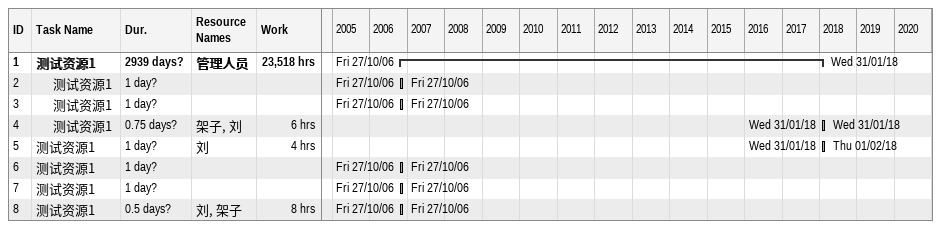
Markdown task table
| ID | Level | Task | Duration | Start | Finish | Resources | Work (h) |
|---|---|---|---|---|---|---|---|
| 1 | 1 | **测试资源1** | 2939d? | 2006-10-27 | 2018-01-31 | 管理人员 | 23518 |
| 2 | 2 | 测试资源1 | 1d? | 2006-10-27 | 2006-10-27 |  |  |
| 3 | 2 | 测试资源1 | 1d? | 2006-10-27 | 2006-10-27 |  |  |
| 4 | 2 | 测试资源1 | 0.75d? | 2018-01-31 | 2018-01-31 | 架子, 刘 | 6 |
| 5 | 1 | 测试资源1 | 1d? | 2018-01-31 | 2018-02-01 | 刘 | 4 |
| 6 | 1 | 测试资源1 | 1d? | 2006-10-27 | 2006-10-27 |  |  |
| 7 | 1 | 测试资源1 | 1d? | 2006-10-27 | 2006-10-27 |  |  |
| 8 | 1 | 测试资源1 | 0.5d? | 2006-10-27 | 2006-10-27 | 刘, 架子 | 8 |
